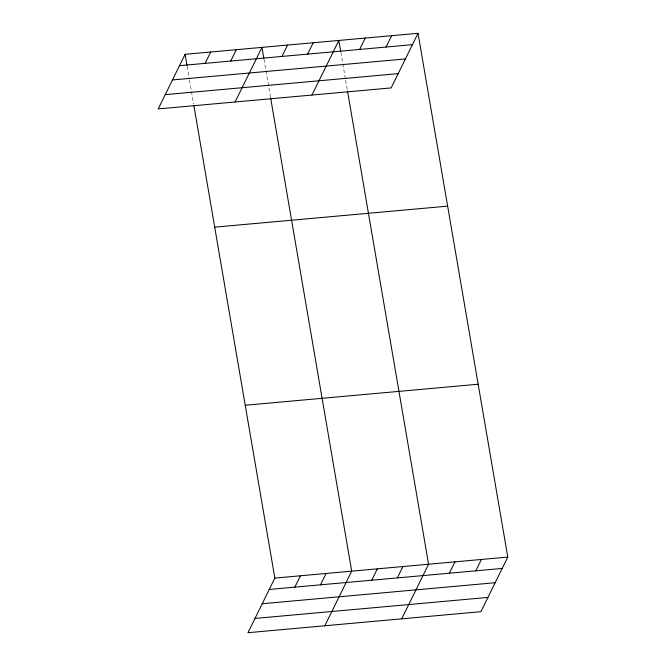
<?xml version="1.0" encoding="UTF-8"?>
<svg xmlns="http://www.w3.org/2000/svg" width="666" height="666" viewBox="0 0 666 666"><rect width="100%" height="100%" fill="white"/><g stroke="black" fill="none" stroke-linecap="round" stroke-linejoin="round"><path stroke-width="0.5" stroke-dasharray="3.33 2.5" d="M340.875 52.364L345.471 79.187M345.637 80.178L347.51 91.109M264.002 59.299L270.471 97.045M187.138 66.234L189.344 79.146M189.519 80.136L193.606 103.979"/><path stroke-width="1" d="M185.09 54.312L158.217 108.916L391.158 87.912L418.032 33.3L185.09 54.312L186.963 65.235M205.12 63.362L210.714 51.998M230.744 61.056L236.338 49.684M235.09 101.99L261.963 47.378L263.836 58.3M281.993 56.427L287.587 45.063M307.617 54.121L313.211 42.757M311.963 95.055L338.836 40.443L340.709 51.374M359.64 49.426L365.234 38.062M386.039 47.045L391.633 35.681M193.939 105.969L274.842 578.088L247.968 632.7L480.91 611.688L507.783 557.084L418.032 33.3M294.871 587.146L300.466 575.782M320.496 584.831L326.082 573.468M324.841 625.765L351.706 571.153L270.646 98.035M371.736 580.211L377.331 568.847M397.361 577.897L402.955 566.533M401.706 618.831L428.579 564.227L347.51 91.109M449.383 573.21L454.978 561.846M475.79 570.829L481.376 559.465M179.504 65.676L412.437 44.664M172.477 79.945L405.419 58.933M165.243 94.647L398.185 73.643M214.71 227.156L447.652 206.144M245.221 405.244L478.163 384.232M274.842 578.088L507.783 557.084M269.247 589.452L502.189 568.448M262.221 603.729L495.163 582.717M254.986 618.431L487.928 597.419"/></g></svg>
